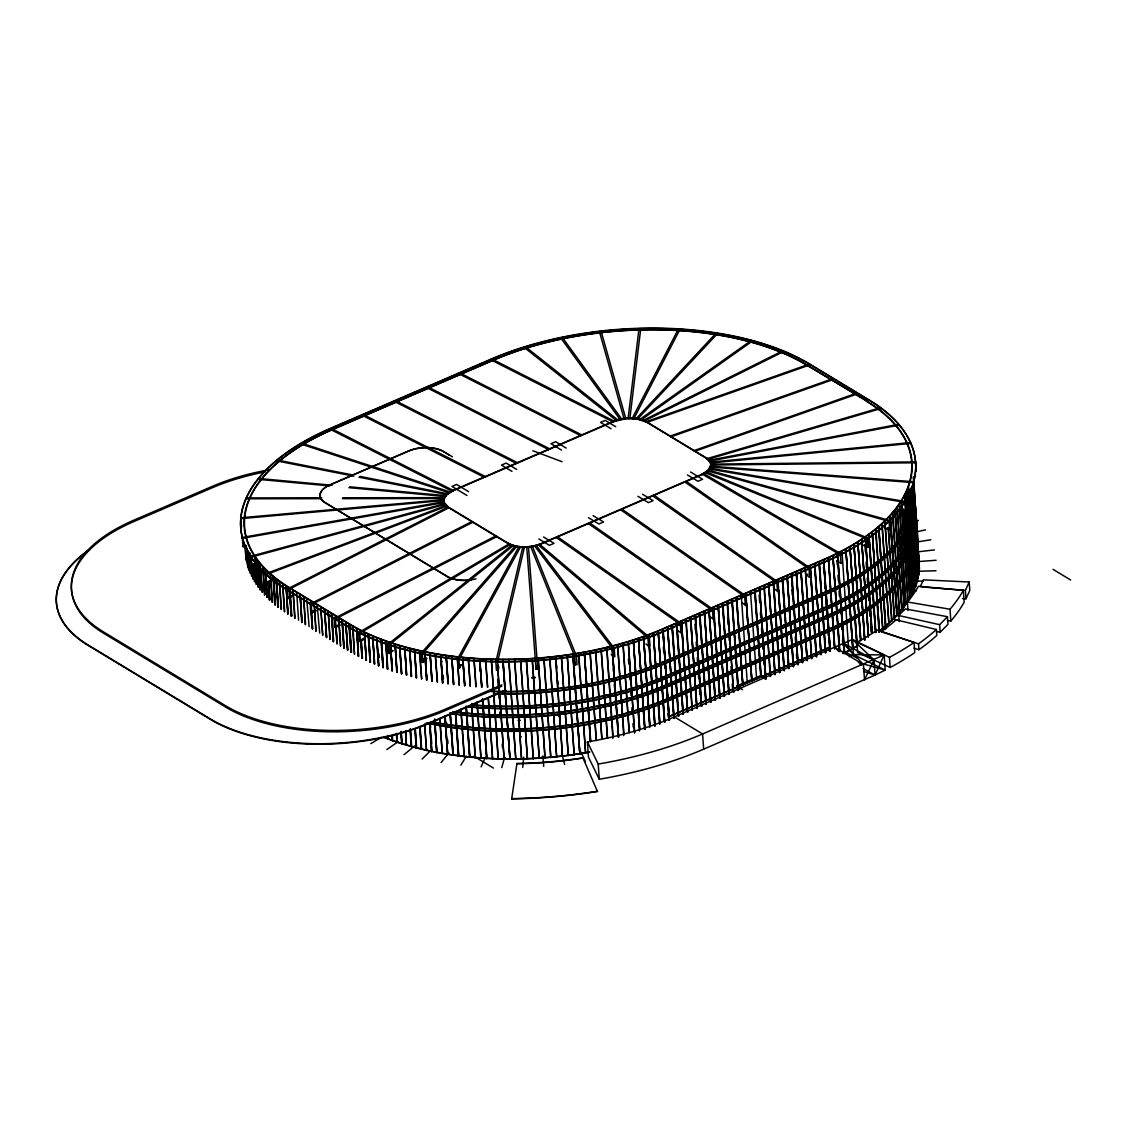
<?xml version="1.0" encoding="UTF-8"?>
<svg xmlns="http://www.w3.org/2000/svg" width="1127" height="1127" viewBox="0 0 1127 1127"><rect width="100%" height="100%" fill="white"/><g stroke="black" fill="none" stroke-linecap="round" stroke-linejoin="round"><path stroke-width="1.5" d="M526.239 658.985L533.198 758.795M913.405 477.186L919.139 566.303M527.337 759.049L520.561 659.464M919.505 569.318L913.377 481.285M240.812 518.645L240.896 517.772L443.7 499.684L443.615 500.557L240.812 518.645L241.403 527.098L240.896 517.772M522.703 767.501L523.717 757.09M514.532 659.408L521.463 759.218M913.391 488.315L918.773 572.164M511.672 798.874L516.941 763.486A233.528 116.067 -4 0 0 582.898 757.809L597.465 791.492A303.741 150.948 -4 0 1 511.672 798.874L511.658 798.62A303.741 150.948 -4 0 0 597.451 791.239L597.465 791.492M508.686 659.506L515.8 759.316L508.883 659.506M443.644 500.247L445.728 495.288L452.843 490.499L613.708 421.16C624.02 417.131 636.417 416.412 646.433 421.681L706.178 457.801L709.475 460.633L710.912 464.324M710.968 465.014L915.589 462.774L915.533 461.901L710.912 464.141L708.827 470.001L701.712 474.791L540.847 544.13C530.535 548.159 518.138 548.877 508.122 543.623L447.842 507.164L286.272 589.548L346.553 626.006A227.682 113.151 -4 0 0 664.972 631.035L825.837 561.697A227.682 113.151 -4 0 0 869.509 400.564L809.242 364.12L645.94 421.78L706.206 458.224L710.193 462.112M498.176 670.354L497.585 661.901L524.421 547.313L522.689 547.299L495.838 661.873L496.429 670.326L498.176 670.354L498.909 666.945M502.811 659.774L509.967 759.344L503.051 659.534M912.166 490.71L918.251 578.137L911.687 490.71M501.783 767.628L504.502 757.612M917.082 580.983L910.602 488.4M917.561 580.983L911.081 488.414M491.259 659.351L498.134 759.161M916.209 583.913L909.728 491.344M443.841 499.092L446.813 494.64L452.871 490.921A23.399 11.636 -4 0 0 448.377 507.488L445.08 504.657L443.7 501.712L242.263 537.452L243.08 546.75L246.503 546.032M710.714 466.198L707.742 470.649L701.684 474.368L540.819 543.707C530.507 547.736 518.096 548.455 508.094 543.2L448.349 507.065L443.883 502.093M485.483 659.14L487.54 687.343M492.64 758.71L488.371 697.571M908.7 487.301L915.631 586.97L908.714 494.274M920.224 586.815L923.379 579.841L969.192 581.997L965.402 590.365L965.994 598.803L962.514 598.536M481.595 687.047L479.75 658.858L481.891 686.808M486.906 758.429L482.75 699.036M907.531 490.231L914.448 589.9L907.545 497.19M481.102 766.839L485.371 757.245M849.293 656.703L853.505 654.632L884.146 654.9L875.073 675.073L703.657 749.159A280.341 139.325 -4 0 1 599.268 779.25L588.463 757.147L587.392 741.946A233.528 116.067 -4 0 0 674.355 716.885L852.449 639.446L884.146 654.9L885.202 670.086L875.073 675.073L863.761 671.467M473.932 658.731L475.876 686.681M480.891 758.302L476.975 702.403M905.685 493.217L913.124 592.816L906.207 493.161M965.994 598.803L969.783 590.449L969.192 581.997M457.844 667.902L459.506 668.072L461.112 664.944M468.24 658.295L470.198 686.244M475.214 757.865L471.537 705.46M904.685 496.162L911.179 595.69M911.644 595.732L904.727 496.063M458.914 659.633L520.42 547.159L518.744 546.975L457.252 659.45L458.914 659.633L459.506 668.072M464.563 685.723L462.746 657.534L464.887 685.512M469.889 757.119L466.353 706.474M460.83 765.148L466.324 756.316M459.295 684.92L457.196 657.21M464.31 756.541L461.013 709.376M901.276 501.952L907.784 601.466M908.235 601.508L901.346 501.853M453.42 684.469L451.814 656.308L453.758 684.258M458.774 755.879L455.717 712.208M899.36 504.811L905.869 604.326M447.912 683.737L446.137 655.548L448.278 683.525M453.279 755.146L450.349 713.222M896.909 507.502L904.263 607.228L897.374 507.573M442.474 682.92L440.713 654.731L442.841 682.708M441.545 662.141L442.221 661.295M441.122 762.542L448.856 752.963M894.711 510.334L901.685 609.904M422.935 662.408L422.343 653.97L516.603 546.637L515.053 546.313L420.794 653.646L421.385 662.084L422.935 662.408L426.288 658.351M435.149 654.083L437.276 682.06M439.868 718.477L442.277 753.681L439.657 718.716M892.373 513.137L899.261 612.792M899.191 621.611L898.768 615.539L905.263 608.89L947.441 616.708L939.636 624.682L940.172 632.275L936.762 631.514M431.782 681.06L430.035 652.885L432.162 680.863M434.473 719.491L436.783 752.681L434.853 719.294M889.809 515.997L897.219 615.652L890.33 515.997M896.782 615.567L889.893 515.912M426.527 680.032L424.794 651.857L426.922 679.835M431.937 751.455L429.979 723.506M894.148 618.314L888.33 527.478M894.669 618.314L888.231 527.577M426.062 662.958L425.823 659.464L426.964 658.323L424.794 657.858M422.132 759.063L430.739 750.469M889.076 521.336L889.893 520.519L708.672 470.184L707.855 471.001L889.076 521.336L889.654 529.775L884.667 528.225M889.654 529.775L890.471 528.957L889.893 520.519M419.399 650.983L421.526 678.961M424.766 724.112L426.527 750.582L424.527 724.337M884.864 521.576L891.823 621.132L884.949 521.477M940.172 632.275L947.976 624.302L947.441 616.708M416.243 677.75L414.539 649.575L416.666 677.566M421.667 749.187L420.075 726.478M881.962 524.266L888.921 623.837L882.061 524.182M411.214 676.496L409.693 648.377L411.637 676.327M416.652 747.948L415.3 728.732M885.484 626.401L878.623 526.746L885.583 626.316M878.933 526.943L885.892 626.499M389.548 653.519L388.97 645.081L513.095 545.792L511.714 545.327L387.575 644.616L388.167 653.054L389.548 653.519L392.21 651.251M403.987 754.724L414.764 745.806M406.438 675.228L404.748 647.067L406.706 675.017M410.482 729.155L411.285 746.807L410.059 729.338M875.468 529.366L882.737 629.134L875.876 529.479M401.409 673.805L399.733 645.63L401.846 673.636M405.438 731.437L406.424 745.412L405.72 731.226M879.553 631.655L872.185 531.972L879.44 631.74M879.046 631.613L872.185 531.972M396.789 672.396L395.126 644.235L397.084 672.185M401.24 731.578L401.804 744.017L400.789 731.733M875.51 632.43L868.79 534.522L875.623 632.346M869.058 534.733L875.904 632.543M391.957 670.833L390.449 642.728L392.407 670.664M386.829 749.568L398.38 741.538M871.861 633.191L865.254 537.044L871.974 633.12M865.522 537.255L872.242 633.332M868.551 538.297L706.587 472.044L705.516 472.791L867.48 539.044L868.551 538.297L869.142 546.736L868.072 547.483L863.296 545.341M387.364 669.241L385.871 641.136L387.829 669.086M391.999 735.621L392.365 740.862L392.464 735.466M868.325 637.417L861.606 539.523L868.579 635.811M358.625 632.656L359.795 633.247L510.01 544.623L508.826 544.031L358.625 632.656L359.217 641.094L363.655 638.276M359.217 641.094L360.386 641.686L364.838 638.868M382.87 667.593L381.377 639.502L383.335 667.452M387.632 735.72L387.885 739.213L388.097 735.565M864.55 639.854L857.844 541.96L864.916 639.995M378.475 665.874L376.855 637.727L378.954 665.747M860.549 640.502L853.956 544.341L860.676 640.418M370.811 743.623L381.306 737.424M374.333 664.169L372.713 636.022L374.671 663.972M857.267 646.405L849.955 546.694L857.633 652.477L890.161 667.494A280.341 139.325 -4 0 0 914.758 652.632L914.053 642.503L877.426 629.965A233.528 116.067 -4 0 1 856.929 642.334L889.457 657.365A280.341 139.325 -4 0 0 914.053 642.503M856.788 646.335L849.955 546.694M291.47 595.465L286.864 598L287.92 598.634L292.527 596.098M471.748 521.618L310.179 604.002L310.756 612.454L315.363 609.918M310.756 612.454L311.827 613.088L316.419 610.552M495.641 536.072L334.071 618.455L334.663 626.894L339.269 624.358M340.326 625.006L335.719 627.542L334.663 626.894M370.008 662.267L368.543 634.191L370.501 662.141M852.674 648.631L845.856 548.99L853.505 654.632L885.202 670.086L858.45 662.549M366.078 660.436L364.472 632.303L366.43 660.253M841.968 551.399L848.786 651.04M448.912 507.812L287.329 590.196L287.92 598.634M472.805 522.266L311.235 604.65L311.827 613.088M335.128 619.103L496.697 536.706M840.446 554.907L841.742 554.245L703.938 473.734L702.642 474.382L840.446 554.907L841.038 563.345L842.334 562.697M838.812 560.274L836.995 561.204L837.234 564.697M837.643 553.611L844.715 653.716M844.123 653.082L837.319 553.442M884.146 654.9L702.6 733.973A280.341 139.325 -4 0 1 598.212 764.064L599.268 779.25M358.64 656.294L356.681 628.359L358.259 656.477M839.333 649.983L832.895 555.583L839.798 650.082M352.455 626.401L354.526 654.407L352.948 626.288M834.572 648.588L828.373 557.682L834.713 648.518M828.514 557.921L834.868 648.758M493.203 359.809L493.654 360.161A223.78 111.221 -4 0 1 806.622 365.12L807.256 364.782M291.442 615.92L289.498 587.97A224.174 111.404 -4 0 1 332.55 429.373L493.499 359.992M291.823 615.962L289.864 587.871A223.78 111.221 -4 0 1 332.789 429.514L493.654 360.161M294.696 618.286L293.006 590.097L295.077 618.117M296.64 592.295L298.599 620.244M301.726 622.541L300.148 594.422L302.106 622.372M305.234 624.668L303.67 596.549M306.671 598.775L309.136 626.626M310.432 604.396L310.573 600.733M315.785 631.176L314.208 602.931M317.222 605.143L319.688 633.135M320.73 607.27L322.702 635.346L320.857 607.34M326.323 637.544L324.632 609.228L326.717 637.375M329.831 639.544L328.267 611.426M333.226 641.601L331.775 613.553M336.86 643.799L335.297 615.68M340.382 645.912L338.692 617.737L340.763 645.757M343.777 647.969L342.199 619.85L344.27 647.87M347.398 650.166L345.834 622.048L347.792 649.997M350.92 652.294L348.849 624.273L349.609 624.006A223.78 111.221 -4 0 0 662.563 628.965L823.443 559.612L830.388 650.73M806.622 365.12L867.114 400.987M501.811 684.836L445.574 709.08A157.47 78.256 -4 0 1 225.344 705.601L103.275 631.768A157.47 78.256 -4 0 1 133.479 520.336L212.214 486.399A157.47 78.256 -4 0 1 268.367 469.931M501.895 686.188L445.658 710.433A157.47 78.256 -4 0 1 225.442 706.953L103.374 633.12A157.47 78.256 -4 0 1 133.578 521.688L212.313 487.752A157.47 78.256 -4 0 1 265.07 471.917M504.431 690.485L430.514 722.351A157.47 78.256 -4 0 1 210.298 718.871L88.23 645.038A157.47 78.256 -4 0 1 90.273 548.835M506.079 690.302L430.556 722.858A157.47 78.256 -4 0 1 210.326 719.378L88.272 645.546A157.47 78.256 -4 0 1 87.681 551.188M669.523 720.083L662.732 629.134L823.752 559.725L830.233 650.8M667.621 627.33L674.129 718.096M678.722 716.11L671.917 625.175L678.271 716.011M683.314 714.138L676.51 623.189L682.863 714.025M681.412 621.386L687.752 712.222M692.358 710.235L685.709 619.23M690.302 617.244L697.106 708.193M701.698 706.206L695.345 615.384L701.543 706.277M706.291 704.234L699.501 613.285L705.854 704.121M704.389 611.482L710.898 702.248M708.982 609.496L715.49 700.261M720.083 698.289L713.278 607.34L713.532 610.834M718.181 605.537L724.52 696.373M729.127 694.387L722.477 603.382L728.831 694.218M727.07 601.395L733.719 692.415M738.467 690.358L732.113 599.522L738.312 690.428M736.565 597.62L742.848 685.301L736.269 597.437M741.312 595.563L747.286 683.385M745.75 593.647L751.892 681.398L745.905 593.577M750.497 591.605L756.64 679.356M761.204 676.961L754.653 589.506L760.753 676.848M759.542 587.702L765.895 678.539M770.643 676.496L763.838 585.547M768.445 583.561L775.235 674.51M779.842 672.523L773.488 581.701L779.687 672.594M777.63 579.602L784.434 670.551M789.027 668.565L782.223 577.616L788.576 668.452M787.125 575.812L793.619 666.578M798.226 664.606L791.422 573.657L797.775 664.493M796.31 571.854L802.663 662.69M800.903 569.882L807.256 660.704M811.849 658.731L805.213 567.712L811.567 658.548M816.61 656.675L810.257 565.853L816.455 656.745M814.694 563.937L821.203 654.702L814.398 563.754M825.344 652.603L818.991 561.767L825.795 652.716M805.96 575.038L807.904 574.192M678.144 630.754L680.947 632.853L682.342 632.247M710.32 616.892L713.123 618.977L714.518 618.385M742.496 603.015L745.299 605.114L746.694 604.509M774.672 589.153L777.461 591.238L778.87 590.647M806.847 575.277L809.637 577.376L811.031 576.77M488.836 691.161A224.174 111.404 -4 0 0 665.043 661.084L825.908 591.745A224.174 111.404 -4 0 0 914.335 495.274M488.766 691.358A224.569 111.601 -4 0 0 665.282 661.225L826.147 591.886A224.569 111.601 -4 0 0 914.73 495.246M499.529 693.654A224.174 111.404 -4 0 0 665.198 663.282L826.063 593.929A224.174 111.404 -4 0 0 914.448 504.037M495.95 693.781A224.569 111.601 -4 0 0 665.423 663.423L826.302 594.084A224.569 111.601 -4 0 0 914.772 495.81M470.832 704.755A224.174 111.404 -4 0 0 666.071 675.876L826.936 606.523A224.174 111.404 -4 0 0 914.899 505.178M472.438 705.093A224.569 111.601 -4 0 0 666.311 676.017L827.176 606.678A224.569 111.601 -4 0 0 914.73 501.938M465.874 706.474A224.174 111.404 -4 0 0 666.226 678.074L827.091 608.721A224.174 111.404 -4 0 0 915.42 510.63M465.761 706.671A224.569 111.601 -4 0 0 666.466 678.215L827.331 608.862A224.569 111.601 -4 0 0 915.8 510.601M456.252 711.926A224.174 111.404 -4 0 0 666.691 684.652L827.556 615.314A224.174 111.404 -4 0 0 915.983 518.843M452.815 711.7A224.569 111.601 -4 0 0 666.93 684.793L827.796 615.455A224.569 111.601 -4 0 0 915.899 513.926M449.842 713.25A224.174 111.404 -4 0 0 666.846 686.85L827.711 617.497A224.174 111.404 -4 0 0 915.659 516.152M449.701 713.433A224.569 111.601 -4 0 0 667.071 686.991L827.951 617.652A224.569 111.601 -4 0 0 916.054 516.11M432.824 721.956A224.174 111.404 -4 0 0 667.663 698.571L828.528 629.218A224.174 111.404 -4 0 0 917.026 536.043M430.979 721.801A224.569 111.601 -4 0 0 667.902 698.712L828.768 629.359A224.569 111.601 -4 0 0 916.871 527.83M427.992 723.14A224.174 111.404 -4 0 0 667.818 700.755L828.683 631.416A224.174 111.404 -4 0 0 917.11 534.959M426.161 722.956A224.569 111.601 -4 0 0 668.043 700.909L828.923 631.557A224.569 111.601 -4 0 0 917.026 530.028M739.678 689.16L736.734 687.385L736.635 686.033L761.458 675.341L765.867 678.003M270.762 580.32L265.887 582.335L266.69 583.068L271.565 581.053M287.681 613.99L286.131 585.885L288.089 613.835M664.366 721.956L658.168 631.05L664.803 722.069M284.328 611.764L282.666 583.589L284.722 611.609M659.563 723.872L653.364 632.98L659.873 722.252M266.099 574.629L446.602 506.248L445.813 505.516L265.296 573.897L266.69 583.068M648.814 641.897L648.49 634.853L649.067 642.094M648.588 635.107L649.237 642.024M649.406 637.262L539.918 544.524L538.438 545.074L647.926 637.797L649.406 637.262L649.997 645.701L648.518 646.236L645.926 643.911M646.997 422.414L810.299 364.754M669.832 436.234L833.135 378.573M670.889 436.867L834.191 379.207M277.876 607.101L276.439 579.081L278.397 607.03M693.725 450.687L857.027 393.027M694.781 451.321L858.084 393.661M649.701 727.549L643.517 636.656L649.828 725.999M643.602 636.91L649.997 725.943M274.903 604.734L273.467 576.714L275.425 604.664M644.644 729.296L638.46 638.403L644.813 729.239M638.53 638.657L645.053 729.437M270.198 574.446L272.156 602.396M639.516 730.972L633.346 640.094L639.798 729.38M256.125 563.246L251.067 564.796L251.589 565.599L256.632 564.063M628.359 641.911L634.712 732.747M623.076 643.475L629.317 732.564M250.997 557.161L444.926 504.487L444.418 503.684L250.476 556.344L251.589 565.599M264.451 594.901L262.859 566.754L264.901 594.788M617.554 645.01L623.964 734.057M262.154 592.323L260.126 564.289L262.605 592.21M915.025 521.28L918.435 520.406M618.314 737.058L612.144 646.18L618.681 737.227M614.243 648.208L612.623 648.617L534.747 546.13L536.367 545.707L614.243 648.208L614.835 656.647L613.215 657.055L611.172 654.238M259.943 589.632L258.449 561.57M606.875 647.757L613.102 736.847M601.015 648.87L607.397 738.171M256.153 584.392L254.603 556.259L256.604 584.293M595.45 650.082L601.832 739.382M916.899 531.69L925.506 529.901M596.211 740.538L590.027 651.195L596.394 740.495M590.421 741.383L584.392 652.265L590.548 741.608M584.321 652.533L590.745 741.58M578.517 653.294L585.589 753.104L578.7 653.266M918.759 541.707L930.846 539.763M576.446 656.097L532.522 546.581L530.803 546.863L574.728 656.379L576.446 656.097L577.024 664.55L575.319 664.817L574.066 661.563M572.798 654.223L579.856 754.033L573.079 654.435M574.094 754.893L567.233 655.055L574.277 754.865M561.26 655.872L568.29 755.668L561.457 655.844M918.759 551.723L934.382 549.92M555.456 656.576L562.486 756.372L555.653 656.548M549.638 657.21L556.653 757.006L549.835 657.182M543.806 657.759L550.793 757.569L543.989 657.745M544.933 758.048L538.142 658.238L545.13 758.034M918.618 561.528L936.1 560.274M537.156 660.718L528.493 547.13L526.746 547.257L535.41 660.845L537.156 660.718L537.748 669.156L536.001 669.283L535.734 665.803M541.763 757.006L544.214 756.823M532.099 658.647L539.269 758.443L532.296 658.633M525.929 716.406L523.703 716.49M916.758 571.304L935.988 570.755M520.35 720.322L518.04 720.378M521.421 736.889L519.941 736.917M321.773 497.81L246.433 497.909L246.052 498.782L321.378 498.683M342.791 497.782L444.404 497.641L444.01 498.514L342.397 498.655M914.786 580.997L923.534 581.138M495.838 661.873L497.585 661.901M503.177 757.978L505.6 758.02M912.701 590.745L916.209 590.957M860.07 664.395L863.465 664.62L864.522 679.82L874.003 659.873L852.449 639.446M921.956 586.956L965.402 590.365M332.141 485.23L258.703 478.482L258.027 479.327L329.704 485.906M349.624 486.822L445.799 495.655L445.109 496.5L348.947 487.667M947.427 620.47L950.836 621.062A280.341 139.325 -4 0 0 964.177 602.184L963.346 590.365L918.463 586.251A233.528 116.067 -4 0 1 907.362 601.973L907.953 610.411M910.855 489.808L914.335 490.175L914.096 491.062L910.616 490.682M459.182 664.705L461.521 664.958M457.351 656.971L459.14 685.16M905.925 604.227L899.431 504.727M451.814 656.308L453.603 684.498M900.107 609.707L903.572 610.242M447.673 754.301L445.165 715.899M907.362 601.973L950.005 609.242A280.341 139.325 -4 0 0 963.346 590.365M436.783 752.681L434.684 719.265M353.103 475.045L277.312 460.055L276.369 460.844L353.878 476.172M359.992 476.411L447.828 493.795L446.884 494.57L359.034 477.2M900.558 508.883L905.699 509.925L905.164 510.785L900.008 509.742M891.274 618.765L899.867 620.568M420.794 653.646L422.343 653.97M423.653 658.999L425.823 659.464M898.768 615.539L939.636 624.682M936.382 629.5L896.064 619.836A233.528 116.067 -4 0 1 881.187 631.754L918.519 643.813A280.341 139.325 -4 0 0 936.382 629.5L936.791 635.417A280.341 139.325 -4 0 1 918.928 649.715L914.067 648.152M409.693 648.377L411.383 676.538M882.652 627.894L886.033 628.81M404.748 647.067L406.537 674.96M411.707 746.623L410.327 729.113M399.451 645.856L401.564 673.847M406.424 745.412L405.607 731.493M887.146 527.929L890.471 528.957M395.126 644.235L396.929 672.129M402.085 743.806L401.071 731.522M390.449 642.728L392.111 670.875M387.575 644.616L388.97 645.081M391.294 650.166L393.224 650.814M397.253 742.242L396.803 733.55M385.871 641.136L387.519 669.297M392.365 740.862L392.309 735.41M532.916 450.786L562.077 461.704M381.377 639.502L383.194 667.395M380.912 639.643L383.025 667.649M853.829 544.426L860.901 640.643M376.531 637.924L378.63 665.93M383.631 737.551L383.955 737.354A224.174 111.404 -4 0 0 589.66 752.132M372.713 636.022L374.53 663.916M864.367 544.595L869.142 546.736M368.543 634.191L370.36 662.084M368.064 634.318L370.149 662.324M364.472 632.303L366.289 660.183M844.672 651.829L857.154 658.041M490.654 359.71L613.032 421.878M459.872 372.967L582.265 435.149M458.478 373.572L580.87 435.755M427.697 386.843L550.089 449.011M426.302 387.434L548.694 449.617M395.521 400.705L517.913 462.887M394.126 401.311L516.518 463.493M363.345 414.581L485.737 476.749M361.95 415.173L484.342 477.355M331.183 428.443L453.561 490.625M356.681 628.359L358.513 656.238M853.505 654.632L844.01 643.587L874.003 659.873L875.073 675.073L863.071 668.55M806.876 364.951L866.733 401.156A224.174 111.404 -4 0 1 823.668 559.753L830.05 650.885M1052.998 569.318L1070.65 579.996M615.694 426.724L605.199 420.385L600.55 422.386L611.045 428.725M690.612 472.03L702.6 479.285L697.951 481.285L687.456 474.946M819.442 561.88L825.64 652.787M814.849 563.866L820.752 654.59M800.762 569.628L807.115 660.464L801.058 569.811M796.465 571.783L802.368 662.507M791.872 573.77L798.071 664.676M787.28 575.756L793.183 666.48M782.673 577.728L788.872 668.635M566.177 448.067L555.681 441.728L551.033 443.728L561.514 450.082M642.587 494.288L653.082 500.627L648.419 502.642L637.938 496.289M768.882 583.673L774.784 674.397M764.289 585.66L770.192 676.383M765.599 678.355L759.697 587.646M755.104 589.618L761.049 677.031M736.72 597.549L742.848 685.301M516.645 469.424L506.164 463.07L501.501 465.085L511.996 471.424M593.07 515.631L603.551 521.984L598.902 523.985L588.421 517.645M727.521 601.508L733.423 692.232M722.928 603.494L728.986 694.147M718.336 605.467L724.238 696.19M713.729 607.453L719.928 698.346M709.137 609.439L715.039 700.149M452.434 456.829L443.503 451.434A24.963 12.411 -4 0 0 408.58 450.885L329.845 484.821A24.963 12.411 -4 0 0 325.055 502.487L447.123 576.306A24.963 12.411 -4 0 0 475.988 578.869M449.462 455.294L443.517 451.688A24.963 12.411 -4 0 0 408.594 451.138L329.873 485.075A24.963 12.411 -4 0 0 325.083 502.741L447.137 576.559A24.963 12.411 -4 0 0 471.255 580.025M704.544 611.412L710.447 702.135M699.952 613.398L706.136 704.29M690.752 617.357L696.655 708.08M686.16 619.343L692.063 710.066M468.621 491.668L456.632 484.427L451.983 486.427L466.972 495.486M543.552 536.987L554.033 543.327L549.384 545.327L538.889 538.988M681.567 621.315L687.456 712.039M676.961 623.301L683.159 714.208M765.951 679.356L761.542 676.693L761.458 675.341M672.368 625.288L678.567 716.18M673.678 717.984L667.776 627.26M663.169 629.246L668.945 720.083M736.635 686.033L742.524 689.597M674.355 716.885L702.6 733.973L703.657 749.159M349.356 624.175L289.498 587.97L291.513 616.089M324.252 609.397L326.605 637.304M331.282 613.652L333.353 641.672M473.946 756.259L493.443 768.065M836.572 560.542L841.038 563.345M286.131 585.885L287.963 613.75M686.329 481.426L810.44 568.332M684.934 482.032L809.045 568.938L809.637 577.376M654.153 495.288L778.278 582.194M652.758 495.894L776.883 582.8L777.461 591.238M621.977 509.165L746.102 596.07M620.583 509.756L744.708 596.676L745.299 605.114M589.815 523.027L713.926 609.932M588.407 523.632L712.532 610.538L713.123 618.977M557.64 536.903L681.75 623.809M556.245 537.494L680.356 624.414L680.947 632.853M276.439 579.081L278.299 606.946M275.918 579.151L277.975 607.171M273.467 576.714L275.326 604.593M272.945 576.785L275.002 604.805M844.01 643.587L863.465 664.62L835.22 647.546L838.502 651.293M617.737 644.968L623.71 735.635M257.984 561.683L260.013 589.717M256.449 558.936L258.013 587.068M587.392 741.946L598.212 764.064M581.152 752.118L585.378 761.641M562.063 754.343L564.655 764.5M242.263 537.452L242.488 538.312L443.925 502.572L443.644 500.966M242.854 545.891L243.08 546.75M710.63 462.774L710.94 465.465M916.124 470.339L916.181 471.213L915.533 461.901M537.48 665.691L537.748 669.156M542.904 755.935L543.721 766.459M950.005 609.242L950.836 621.062M913.518 476.594L919.083 563.387M913.391 484.216L914.377 498.289M914.504 499.937L919.139 566.402M913.025 490.076L918.759 572.262M912.983 491.259L918.829 575.193L912.49 491.259M910.095 489.611L916.66 584.025M918.519 643.813L918.928 649.715M903.84 509.446L910.01 598.634L903.375 509.404M895.162 510.404L902.121 609.975L895.092 510.489M892.823 513.208L899.698 612.863M890.245 516.081L897.219 615.652M889.457 657.365L890.161 667.494M867.48 539.044L868.072 547.483M865.029 546.44L865.395 551.681M866.128 562.176L866.494 567.416M867.241 577.897L867.607 583.138M868.339 593.633L868.818 600.621M869.185 605.861L869.917 616.356M870.65 626.837L871.016 632.078M861.606 539.523L868.325 635.586M857.844 541.96L864.677 639.77M845.856 548.99L852.815 648.56M837.488 553.681L844.447 653.237M837.967 575.179L838.333 580.419M839.066 590.914L839.432 596.155M840.291 608.383L840.657 613.623M841.39 624.119L841.756 629.359M842.489 639.84L842.855 645.081M832.895 555.583L839.601 651.66M829.81 650.744L823.443 559.612A223.78 111.221 -4 0 0 866.367 401.254M823.499 567.247L823.865 572.502M824.612 582.983L824.978 588.224M825.711 598.719L826.316 607.453M826.809 614.44L827.176 619.681M828.021 631.923L828.275 635.417M829.134 647.645L829.373 651.138M809.961 565.669L816.159 656.562M796.169 571.614L802.523 662.451M791.943 589.858L792.309 595.098M793.042 605.593L793.408 610.834M794.141 621.315L794.76 630.063M795.239 637.051L795.606 642.291M796.465 654.519L796.704 658.027M786.984 575.573L793.464 666.649M777.926 579.785L784.279 670.607M778.236 588.336L783.983 670.438M773.192 581.518L779.391 672.41M768.727 583.744L775.08 674.58M759.401 587.463L765.754 678.299M759.161 594.986L759.654 601.987M760.387 612.468L760.753 617.709M761.486 628.204L761.965 635.191M762.585 643.926L762.951 649.166M763.796 661.408L764.05 664.902M745.609 593.408L751.892 681.398M731.832 599.353L738.016 690.245M727.591 617.596L728.084 624.583M728.817 635.079L729.183 640.319M729.676 647.307L730.409 657.802M731.014 666.536L731.381 671.777M732.24 684.004L732.48 687.512M718.04 605.298L724.393 696.12M713.898 616.075L719.632 698.177M708.841 609.256L715.335 700.332M704.248 611.243L710.743 702.318M695.049 615.201L701.248 706.094M694.936 624.471L695.303 629.725M696.162 641.953L696.528 647.194M697.261 657.689L697.627 662.93M698.106 669.917L698.726 678.651M699.571 690.893L699.825 694.387M690.597 617.427L696.951 708.263M681.272 621.146L687.611 711.982M667.48 627.091L673.974 718.167M662.887 629.063L669.368 720.153M669.17 720.223L662.803 629.105A224.174 111.404 -4 0 1 349.3 624.147L351.258 652.223M663.366 647.081L663.733 652.322M664.592 664.564L664.831 668.057M665.691 680.285L666.057 685.54M666.79 696.021L667.043 699.515M668.015 713.504L668.255 716.997M658.168 631.05L664.648 722.139M653.364 632.98L659.83 724.069M649.476 645.517L655.097 725.873M649.222 645.334L654.928 725.929M649.053 645.391L654.674 725.746M647.926 637.797L648.518 646.236M633.346 640.094L639.629 729.437M628.148 641.714L634.543 732.804M628.443 658.858L628.81 664.099M629.669 676.341L629.908 679.835M630.768 692.063L631.007 695.556M631.867 707.798L632.106 711.292M632.965 723.52L633.205 727.014M622.879 643.263L629.134 732.606M612.144 646.18L618.498 737.269M613.187 668.325L613.44 671.819M614.285 684.047L614.539 687.555M615.384 699.782L615.638 703.276M616.483 715.504L616.737 719.012M617.582 731.24L617.835 734.734M606.692 647.532L612.863 738.41M601.198 648.828L607.58 738.129M595.634 650.04L602.015 739.354M582.898 757.809L582.913 758.062A233.528 116.067 -4 0 1 516.955 763.74L516.941 763.486M574.728 656.379L575.319 664.817M572.981 654.195L579.856 754.033M556.625 664.86L556.879 668.353M557.724 680.581L557.978 684.075M558.414 713.095L558.654 716.589M539.439 688.667L539.692 692.161M535.41 660.845L536.001 669.283M526.436 658.971L533.395 758.781M520.575 659.225L527.521 759.034M514.729 659.408L521.66 759.218M502.853 659.534L509.967 759.344M497.599 664.719L504.135 759.288L497.542 664.958M500.332 711.306L500.571 714.814M497.669 679.342L498.162 686.329M498.768 695.063L499.022 698.557M499.994 712.546L500.233 716.039M502.191 744.003L502.445 747.497M491.442 659.351L498.331 759.161M485.681 659.14L487.639 687.09M488.174 697.571L492.555 758.95M479.75 658.858L481.792 687.047M482.553 699.022L486.794 758.668M482.455 699.275L486.61 758.654M480.06 668.015L480.299 671.509M483.483 716.955L483.722 720.449M484.582 732.691L484.821 736.185M485.681 748.413L485.92 751.906M474.044 658.492L476.073 686.695M477.101 702.163L481.074 758.316M468.367 658.055L470.382 686.258M471.734 703.487L475.397 757.879M462.746 657.534L464.747 685.751M466.169 706.446L469.748 757.358M466.029 706.685L469.565 757.344M460.83 709.348L464.155 756.781M455.533 712.179L458.604 756.118M455.364 712.419L458.421 756.09M446.137 655.548L448.095 683.751M450.166 713.194L453.11 755.372M449.997 713.433L452.927 755.344M443.207 675.284L443.446 678.778M446.503 722.463L446.87 727.704M447.729 739.946L447.968 743.44M440.713 654.731L442.657 682.948M444.982 715.87L447.673 754.569L444.799 716.11M435.346 653.843L437.473 681.821M430.035 652.885L431.951 681.102M426.922 675.186L427.161 678.679M430.218 722.379L430.584 727.619M431.317 738.1L431.683 743.341M424.794 651.857L426.71 680.06M429.81 723.478L431.711 751.681M429.584 723.703L431.542 751.653M419.638 650.758L421.752 678.736M414.539 649.575L416.412 677.792M419.906 726.436L421.428 749.413M419.667 726.661L421.259 749.37M415.145 728.69L416.398 748.159M414.877 728.901L416.229 748.117M391.9 658.915L392.266 664.155M396.648 733.508L397.113 742.496L396.352 733.705M387.956 735.522L388.195 739.016M387.787 735.776L388.026 739.27M378.996 653.885L379.25 657.379M359.795 633.247L360.386 641.686M351.568 652.082L349.609 624.006L289.864 587.871L289.104 588.139L291.175 616.159M349.229 624.104L351.187 652.054M345.721 621.977L347.68 649.927M341.932 620.089L343.89 648.039M336.029 626.161L337.255 643.63M335.916 626.091L337.128 643.559M331.662 613.482L333.733 641.502M328.154 611.355L330.225 639.375M314.095 602.86L316.18 631.007M311.179 607.791L312.644 628.753M311.066 607.721L312.531 628.683M310.672 607.89L312.264 628.908M303.543 596.479L305.614 624.499M300.036 594.352L301.994 622.301M281.496 609.341L279.44 581.321L281.088 609.496M270.536 574.235L272.593 602.255M268.663 582.335L269.888 599.803M268.578 582.265L269.804 599.719M268.226 582.476L269.452 599.944M268.141 582.391L269.367 599.86M265.648 574.531L267.324 597.31M266.874 597.437L265.282 569.29L266.803 597.352M256.815 564.176L258.463 586.97M253.631 564.035L254.899 581.588M253.152 564.12L254.434 581.673M252.363 564.881L253.336 578.855M252.307 564.782L253.293 578.757M251.476 559.64L252.871 578.94M250.293 553.287L251.927 576.094M249.814 553.371L251.448 576.179M249.152 552.244L250.659 573.305M248.673 552.329L250.18 573.375M248.165 551.188L249.546 570.501M247.686 551.258L249.067 570.558M247.207 548.356L248.701 569.417M246.757 548.511L248.109 567.726M246.728 548.412L248.067 567.628M245.925 545.553L247.292 564.866M245.742 546.736L246.602 559.062M245.503 545.581L246.63 561.993M245.277 546.764L246.123 559.105M245.024 545.623L245.771 556.203M443.615 499.825L443.672 501.388M858.999 651.73A233.528 116.067 -4 0 1 857.633 652.477M246.123 560.034A224.569 111.601 -4 0 1 246.052 556.752M246.517 560.006A224.174 111.404 -4 0 1 246.433 556.738M914.885 504.121A224.569 111.601 -4 0 1 915.434 507.333M914.377 495.838A224.174 111.404 -4 0 1 914.546 499.106M913.856 489.343A224.569 111.601 -4 0 1 914.406 492.541M913.701 487.146A224.569 111.601 -4 0 1 914.251 490.358M493.415 360.02A224.174 111.404 -4 0 1 806.932 364.979M918.632 569.445A223.78 111.221 -4 0 1 918.082 574.404M917.477 577.714A223.78 111.221 -4 0 1 878.44 631.74M857.703 645.532A223.78 111.221 -4 0 1 842.855 653.449M918.195 558.006A223.78 111.221 -4 0 1 918.73 564.528M919.012 569.431A224.174 111.404 -4 0 1 878.75 631.838M857.985 645.644A224.174 111.404 -4 0 1 843.109 653.59M918.59 557.964A224.174 111.404 -4 0 1 919.125 564.5M589.562 751.948A223.78 111.221 -4 0 1 384.11 737.157M448.349 507.065A23.399 11.636 -4 0 1 452.843 490.499M540.819 543.707A23.399 11.636 -4 0 1 508.094 543.2M706.178 457.801A23.399 11.636 -4 0 1 701.684 474.368M613.708 421.16A23.399 11.636 -4 0 1 646.433 421.681M540.847 544.13A23.399 11.636 -4 0 1 508.122 543.623M706.206 458.224A23.399 11.636 -4 0 1 701.712 474.791M286.807 589.872A227.682 113.151 -4 0 1 330.479 428.753M491.344 359.4A227.682 113.151 -4 0 1 809.764 364.444M535.184 677.806A196.478 97.64 -4 0 1 531.817 678.017M535.156 677.299A196.478 97.64 -4 0 1 531.789 677.51M638.981 328.704L628.119 418.441L629.88 418.399L640.742 328.647L638.981 328.704M710.855 466.169L710.616 467.057L913.504 482.61L913.743 481.736L710.855 466.169M678.257 329.239L632.177 418.427L633.895 418.54L679.961 329.352L678.257 329.239M710.109 468.212L709.573 469.071L904.572 502.332L905.108 501.473L710.109 468.212M716.011 333.226L636.107 418.779L646.461 422.09A23.399 11.636 -4 0 0 613.736 421.583L626.457 418.568L637.614 419.019L717.631 333.479L716.011 333.226M751.131 340.537L639.784 419.455L641.249 419.864L752.597 340.932L751.131 340.537M301.726 443.207L300.529 443.911L449.25 492.795L450.448 492.09L301.726 443.207M782.518 350.934L643.094 420.47L644.376 421.005L783.8 351.455L782.518 350.934M491.316 358.978L330.45 428.33A227.682 113.151 -4 0 0 286.779 589.449L346.524 625.584A227.682 113.151 -4 0 0 664.944 630.613L825.809 561.274A227.682 113.151 -4 0 0 869.481 400.155L809.735 364.021A227.682 113.151 -4 0 0 491.316 358.978M492.048 359.104L329.774 429.049L452.166 491.231L614.426 421.273L492.048 359.104M829.571 647.363L668.705 716.702L829.571 647.363M525.647 346.877L524.097 347.355L616.399 420.554L617.962 420.075L525.647 346.877M880.328 407.763L706.897 458.661L707.841 459.351L881.258 408.453L880.328 407.763M562.387 337.551L560.711 337.889L620.118 419.526L621.794 419.174L562.387 337.551M898.557 424.344L708.897 460.323L709.559 461.098L899.219 425.118L898.557 424.344M601.142 331.408L599.409 331.606L624.062 418.807L625.795 418.61L601.142 331.408M910.419 442.573L710.249 462.169L710.616 463L910.785 443.418L910.419 442.573M362.471 658.309L361.246 640.84L362.345 658.238M362.105 658.492L360.894 641.024L361.978 658.422M260.464 589.604L258.872 566.895L260.393 589.52"/></g></svg>
